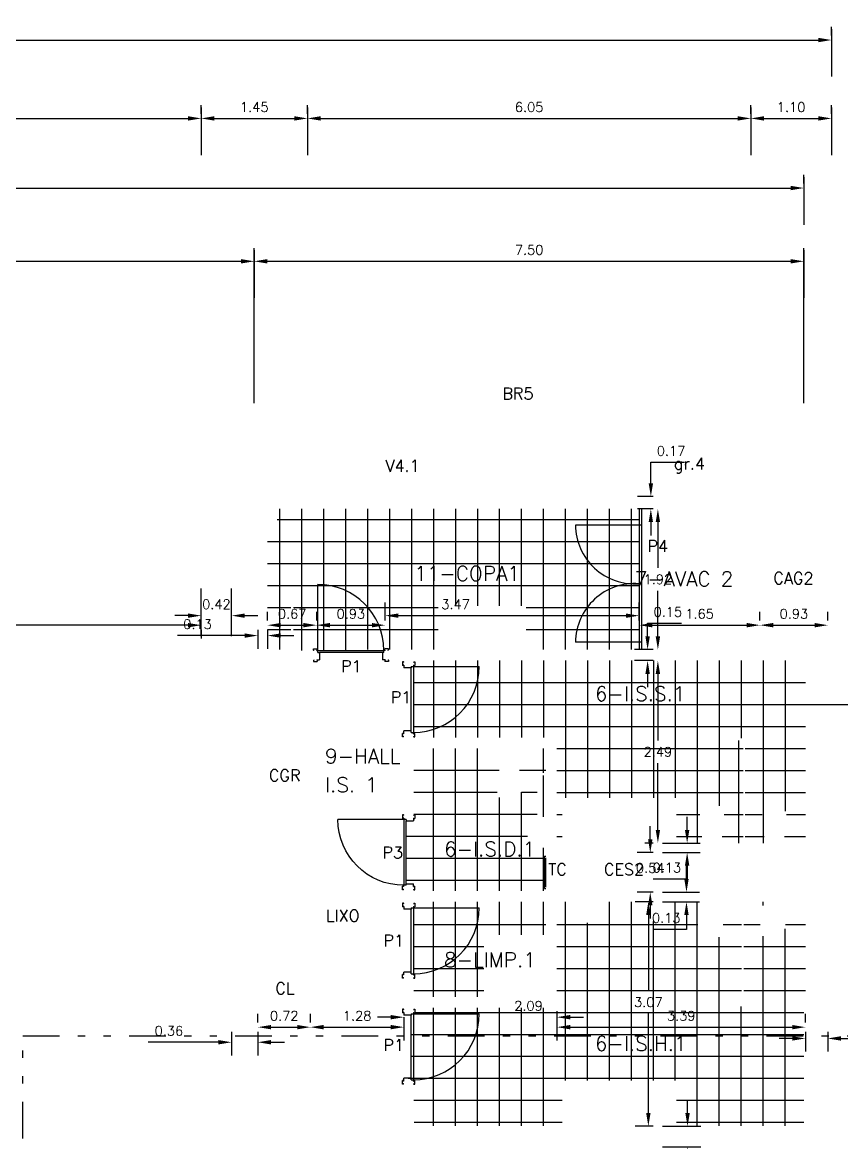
# Model space of a CAD drawing. Extents: x 19.8 to 90.6, y 5.5 to 74.
# Drawn here: x 70.86 to 82.04, y 58.71 to 74 of the extents above; entities that cross this region are included whole.
import ezdxf

# ---------------------------------------------------------------- set-up
doc = ezdxf.new("R2010")
doc.units = 0
doc.header["$MEASUREMENT"] = 0
for name, pattern in [('Default', [0]), ('Divide', [1.25, 0.5, -0.25, 0, -0.25, 0, -0.25]), ('Solid', [0])]:
    doc.linetypes.add(name, pattern=pattern)
doc.layers.get('DEFPOINTS').update_dxf_attribs({"linetype": 'Solid'})
for name, color, linetype in [('Dimensions (COTAS)', 212, 'Solid'), ('Sections Corte', 9, 'Solid'), ('Text O', 212, 'Default'), ('VAO', 132, 'Default')]:
    doc.layers.add(name, color=color, linetype=linetype)
doc.layers.add('PAVM', color=8, linetype='Continuous', plot=False)
doc.styles.add('Simplex', font='SIMPLEX.SHX')
doc.dimstyles.get("Standard").update_dxf_attribs({"dimtxt": 0.13, "dimasz": 0.18, "dimexe": 0.18, "dimexo": 0.0625, "dimgap": 0.09, "dimtad": 1, "dimtih": 1, "dimtoh": 1, "dimzin": 0, "dimdsep": 46, "dimtxsty": 'Simplex', "dimcen": 0.09, "dimadec": 0, "dimazin": 0, "dimtfac": 1, "dimtofl": 0, "dimtmove": 0, "dimatfit": 3, "dimfxl": 1, "dimtolj": 1, "dimtzin": 0, "dimarcsym": 0})

# ---------------------------------------------------------------- blocks, each defined once
blk = doc.blocks.new('*D76')
at = {"layer": 'DEFPOINTS', "color": 0, "transparency": 16777216}
for p in [(29.026, 71.737), (81.526, 71.737), (81.526, 71.737)]:
    blk.add_point(p, dxfattribs=at)
at = {"layer": 'Dimensions (COTAS)', "color": 0, "lineweight": -2, "transparency": 16777216}
for p, q in [((29.026, 71.799), (29.026, 71.917)), ((81.526, 71.799), (81.526, 71.917)), ((29.206, 71.737), (81.346, 71.737))]:
    blk.add_line(p, q, dxfattribs=at)
at = {"layer": 'Dimensions (COTAS)', "color": 0, "transparency": 16777216}
for points in [[(29.206, 71.767), (29.206, 71.707), (29.026, 71.737)], [(81.346, 71.767), (81.346, 71.707), (81.526, 71.737)]]:
    blk.add_solid(points, dxfattribs=at)
at = {"layer": 'Dimensions (COTAS)', "color": 0, "transparency": 16777216, "insert": (55.276, 71.892), "char_height": 0.13, "attachment_point": 5, "style": 'Simplex'}
blk.add_mtext('\\A1;52.50', dxfattribs=at)
blk = doc.blocks.new('*D77')
at = {"layer": 'DEFPOINTS', "color": 0, "transparency": 16777216}
for p in [(28.506, 73.757), (81.901, 73.757), (81.901, 73.757)]:
    blk.add_point(p, dxfattribs=at)
at = {"layer": 'Dimensions (COTAS)', "color": 0, "lineweight": -2, "transparency": 16777216}
for p, q in [((28.506, 73.82), (28.506, 73.937)), ((81.901, 73.82), (81.901, 73.937)), ((28.686, 73.757), (81.721, 73.757))]:
    blk.add_line(p, q, dxfattribs=at)
at = {"layer": 'Dimensions (COTAS)', "color": 0, "transparency": 16777216}
for points in [[(28.686, 73.787), (28.686, 73.727), (28.506, 73.757)], [(81.721, 73.787), (81.721, 73.727), (81.901, 73.757)]]:
    blk.add_solid(points, dxfattribs=at)
at = {"layer": 'Dimensions (COTAS)', "color": 0, "transparency": 16777216, "insert": (55.204, 73.912), "char_height": 0.13, "attachment_point": 5, "style": 'Simplex'}
blk.add_mtext('\\A1;53.40', dxfattribs=at)
blk = doc.blocks.new('*D340')
at = {"layer": 'DEFPOINTS', "color": 0, "transparency": 16777216}
for p in [(74.026, 70.737), (66.526, 68.737), (74.026, 68.737)]:
    blk.add_point(p, dxfattribs=at)
at = {"layer": 'Dimensions (COTAS)', "color": 0, "lineweight": -2, "transparency": 16777216}
for p, q in [((66.526, 68.799), (66.526, 70.917)), ((74.026, 68.799), (74.026, 70.917)), ((66.706, 70.737), (73.846, 70.737))]:
    blk.add_line(p, q, dxfattribs=at)
at = {"layer": 'Dimensions (COTAS)', "color": 0, "transparency": 16777216}
for points in [[(66.706, 70.767), (66.706, 70.707), (66.526, 70.737)], [(73.846, 70.767), (73.846, 70.707), (74.026, 70.737)]]:
    blk.add_solid(points, dxfattribs=at)
at = {"layer": 'Dimensions (COTAS)', "color": 0, "transparency": 16777216, "insert": (70.276, 70.892), "char_height": 0.13, "attachment_point": 5, "style": 'Simplex'}
blk.add_mtext('\\A1;7.50', dxfattribs=at)
blk = doc.blocks.new('*D360')
at = {"layer": 'DEFPOINTS', "color": 0, "transparency": 16777216}
for p in [(81.526, 70.737), (74.026, 68.737), (81.526, 68.737)]:
    blk.add_point(p, dxfattribs=at)
at = {"layer": 'Dimensions (COTAS)', "color": 0, "lineweight": -2, "transparency": 16777216}
for p, q in [((74.026, 68.799), (74.026, 70.917)), ((81.526, 68.799), (81.526, 70.917)), ((74.206, 70.737), (81.346, 70.737))]:
    blk.add_line(p, q, dxfattribs=at)
at = {"layer": 'Dimensions (COTAS)', "color": 0, "transparency": 16777216}
for points in [[(74.206, 70.767), (74.206, 70.707), (74.026, 70.737)], [(81.346, 70.767), (81.346, 70.707), (81.526, 70.737)]]:
    blk.add_solid(points, dxfattribs=at)
at = {"layer": 'Dimensions (COTAS)', "color": 0, "transparency": 16777216, "insert": (77.776, 70.892), "char_height": 0.13, "attachment_point": 5, "style": 'Simplex'}
blk.add_mtext('\\A1;7.50', dxfattribs=at)
blk = doc.blocks.new('P90-13')
at = {"color": 0}
for p, q in [((0, 0), (0, 0.9)), ((-0.062, 0.005), (-0.062, 0.02)), ((-0.062, 0.02), (-0.012, 0.02)), ((-0.062, 0.005), (-0.057, 0.005)), ((-0.057, 0), (-0.057, 0.005)), ((-0.017, 0), (-0.017, 0.005)), ((-0.017, 0.005), (-0.012, 0.005)), ((-0.017, 0), (0, 0)), ((-0.012, 0.005), (-0.012, 0.02)), ((0, 0), (0.9, 0)), ((0, -0.03), (0, 0)), ((0.962, 0.02), (0.912, 0.02)), ((0.912, 0.005), (0.912, 0.02)), ((0.917, 0.005), (0.912, 0.005)), ((0.917, 0), (0.917, 0.005)), ((0.962, 0.005), (0.957, 0.005)), ((0.957, 0), (0.957, 0.005)), ((0.962, 0.005), (0.962, 0.02)), ((-0.062, -0.135), (-0.062, -0.15)), ((-0.062, -0.135), (-0.057, -0.135)), ((-0.062, -0.15), (-0.012, -0.15)), ((-0.057, -0.13), (-0.057, -0.135)), ((-0.017, -0.13), (-0.017, -0.135)), ((-0.017, -0.13), (0.02, -0.13)), ((-0.017, -0.135), (-0.012, -0.135)), ((-0.012, -0.135), (-0.012, -0.15)), ((0, -0.03), (0.02, -0.03)), ((0.88, -0.03), (0.02, -0.03)), ((0.02, -0.03), (0.02, -0.13)), ((0.9, -0.03), (0.88, -0.03)), ((0.88, -0.03), (0.88, -0.13)), ((0.917, -0.13), (0.88, -0.13)), ((0.917, 0), (0.9, 0)), ((0.9, -0.03), (0.9, 0)), ((0.917, -0.135), (0.912, -0.135)), ((0.912, -0.135), (0.912, -0.15)), ((0.962, -0.15), (0.912, -0.15)), ((0.917, -0.13), (0.917, -0.135)), ((0.957, -0.13), (0.957, -0.135)), ((0.962, -0.135), (0.957, -0.135)), ((0.962, -0.135), (0.962, -0.15))]:
    blk.add_line(p, q, dxfattribs=at)
blk.add_arc((0, 0), 0.9, 360, 90, dxfattribs=at)
blk = doc.blocks.new('*D361')
at = {"layer": 'DEFPOINTS', "color": 0, "transparency": 16777216}
for p in [(79.276, 65.901), (75.811, 65.771), (79.276, 65.771)]:
    blk.add_point(p, dxfattribs=at)
at = {"layer": 'Dimensions (COTAS)', "color": 0, "lineweight": -2, "transparency": 16777216}
for p, q in [((75.811, 65.834), (75.811, 66.081)), ((79.276, 65.834), (79.276, 66.081)), ((75.991, 65.901), (79.096, 65.901))]:
    blk.add_line(p, q, dxfattribs=at)
at = {"layer": 'Dimensions (COTAS)', "color": 0, "transparency": 16777216}
for points in [[(75.991, 65.931), (75.991, 65.871), (75.811, 65.901)], [(79.096, 65.931), (79.096, 65.871), (79.276, 65.901)]]:
    blk.add_solid(points, dxfattribs=at)
at = {"layer": 'Dimensions (COTAS)', "color": 0, "transparency": 16777216, "insert": (76.773, 66.056), "char_height": 0.13, "attachment_point": 5, "style": 'Simplex'}
blk.add_mtext('\\A1;3.47', dxfattribs=at)
blk = doc.blocks.new('*D363')
at = {"layer": 'DEFPOINTS', "color": 0, "transparency": 16777216}
for p in [(78.156, 60.567), (76.066, 60.484), (78.156, 60.421)]:
    blk.add_point(p, dxfattribs=at)
at = {"layer": 'Dimensions (COTAS)', "color": 0, "lineweight": -2, "transparency": 16777216}
for p, q in [((75.886, 60.421), (75.706, 60.421)), ((76.066, 60.422), (76.066, 60.241)), ((78.156, 60.505), (78.156, 60.241)), ((78.336, 60.421), (78.516, 60.421))]:
    blk.add_line(p, q, dxfattribs=at)
at = {"layer": 'Dimensions (COTAS)', "color": 0, "transparency": 16777216}
for points in [[(75.886, 60.451), (75.886, 60.391), (76.066, 60.421)], [(78.336, 60.451), (78.336, 60.391), (78.156, 60.421)]]:
    blk.add_solid(points, dxfattribs=at)
at = {"layer": 'Dimensions (COTAS)', "color": 0, "transparency": 16777216, "insert": (77.767, 60.576), "char_height": 0.13, "attachment_point": 5, "style": 'Simplex'}
blk.add_mtext('\\A1;2.09', dxfattribs=at)
blk = doc.blocks.new('*D368')
at = {"layer": 'DEFPOINTS', "color": 0, "transparency": 16777216}
for p in [(74.076, 60.285), (74.791, 60.285), (74.791, 60.285)]:
    blk.add_point(p, dxfattribs=at)
at = {"layer": 'Dimensions (COTAS)', "color": 0, "lineweight": -2, "transparency": 16777216}
for p, q in [((74.076, 60.347), (74.076, 60.465)), ((74.791, 60.347), (74.791, 60.465)), ((74.256, 60.285), (74.611, 60.285))]:
    blk.add_line(p, q, dxfattribs=at)
at = {"layer": 'Dimensions (COTAS)', "color": 0, "transparency": 16777216}
for points in [[(74.256, 60.315), (74.256, 60.255), (74.076, 60.285)], [(74.611, 60.315), (74.611, 60.255), (74.791, 60.285)]]:
    blk.add_solid(points, dxfattribs=at)
at = {"layer": 'Dimensions (COTAS)', "color": 0, "transparency": 16777216, "insert": (74.434, 60.44), "char_height": 0.13, "attachment_point": 5, "style": 'Simplex'}
blk.add_mtext('\\A1;0.72', dxfattribs=at)
blk = doc.blocks.new('*D369')
at = {"layer": 'DEFPOINTS', "color": 0, "transparency": 16777216}
for p in [(73.716, 60.285), (74.076, 60.285), (74.076, 60.079)]:
    blk.add_point(p, dxfattribs=at)
at = {"layer": 'Dimensions (COTAS)', "color": 0, "lineweight": -2, "transparency": 16777216}
for p, q in [((73.716, 60.222), (73.716, 59.899)), ((74.076, 60.222), (74.076, 59.899)), ((73.536, 60.079), (72.576, 60.079)), ((74.256, 60.079), (74.436, 60.079))]:
    blk.add_line(p, q, dxfattribs=at)
at = {"layer": 'Dimensions (COTAS)', "color": 0, "transparency": 16777216}
for points in [[(73.536, 60.109), (73.536, 60.049), (73.716, 60.079)], [(74.256, 60.109), (74.256, 60.049), (74.076, 60.079)]]:
    blk.add_solid(points, dxfattribs=at)
at = {"layer": 'Dimensions (COTAS)', "color": 0, "transparency": 16777216, "insert": (72.861, 60.234), "char_height": 0.13, "attachment_point": 5, "style": 'Simplex'}
blk.add_mtext('\\A1;0.36', dxfattribs=at)
blk = doc.blocks.new('*D370')
at = {"layer": 'DEFPOINTS', "color": 0, "transparency": 16777216}
for p in [(76.066, 60.484), (74.791, 60.285), (76.066, 60.285)]:
    blk.add_point(p, dxfattribs=at)
at = {"layer": 'Dimensions (COTAS)', "color": 0, "lineweight": -2, "transparency": 16777216}
for p, q in [((74.791, 60.347), (74.791, 60.465)), ((76.066, 60.422), (76.066, 60.105)), ((74.971, 60.285), (75.886, 60.285))]:
    blk.add_line(p, q, dxfattribs=at)
at = {"layer": 'Dimensions (COTAS)', "color": 0, "transparency": 16777216}
for points in [[(74.971, 60.315), (74.971, 60.255), (74.791, 60.285)], [(75.886, 60.315), (75.886, 60.255), (76.066, 60.285)]]:
    blk.add_solid(points, dxfattribs=at)
at = {"layer": 'Dimensions (COTAS)', "color": 0, "transparency": 16777216, "insert": (75.429, 60.44), "char_height": 0.13, "attachment_point": 5, "style": 'Simplex'}
blk.add_mtext('\\A1;1.28', dxfattribs=at)
blk = doc.blocks.new('*D371')
at = {"layer": 'DEFPOINTS', "color": 0, "transparency": 16777216}
for p in [(67.251, 65.771), (67.251, 65.771), (73.301, 65.771)]:
    blk.add_point(p, dxfattribs=at)
at = {"layer": 'Dimensions (COTAS)', "color": 0, "lineweight": -2, "transparency": 16777216}
for p, q in [((67.251, 65.834), (67.251, 65.951)), ((73.121, 65.771), (67.431, 65.771)), ((73.301, 65.709), (73.301, 65.591))]:
    blk.add_line(p, q, dxfattribs=at)
at = {"layer": 'Dimensions (COTAS)', "color": 0, "transparency": 16777216}
for points in [[(67.431, 65.801), (67.431, 65.741), (67.251, 65.771)], [(73.121, 65.801), (73.121, 65.741), (73.301, 65.771)]]:
    blk.add_solid(points, dxfattribs=at)
at = {"layer": 'Dimensions (COTAS)', "color": 0, "transparency": 16777216, "insert": (70.276, 65.926), "char_height": 0.13, "attachment_point": 5, "style": 'Simplex'}
blk.add_mtext('\\A1;6.05', dxfattribs=at)
blk = doc.blocks.new('*D373')
at = {"layer": 'DEFPOINTS', "color": 0, "transparency": 16777216}
for p in [(74.206, 65.771), (74.877, 65.771), (74.877, 65.771)]:
    blk.add_point(p, dxfattribs=at)
at = {"layer": 'Dimensions (COTAS)', "color": 0, "lineweight": -2, "transparency": 16777216}
for p, q in [((74.206, 65.834), (74.206, 65.951)), ((74.877, 65.834), (74.877, 65.951)), ((74.386, 65.771), (74.697, 65.771))]:
    blk.add_line(p, q, dxfattribs=at)
at = {"layer": 'Dimensions (COTAS)', "color": 0, "transparency": 16777216}
for points in [[(74.386, 65.801), (74.386, 65.741), (74.206, 65.771)], [(74.697, 65.801), (74.697, 65.741), (74.877, 65.771)]]:
    blk.add_solid(points, dxfattribs=at)
at = {"layer": 'Dimensions (COTAS)', "color": 0, "transparency": 16777216, "insert": (74.542, 65.926), "char_height": 0.13, "attachment_point": 5, "style": 'Simplex'}
blk.add_mtext('\\A1;0.67', dxfattribs=at)
blk = doc.blocks.new('*D374')
at = {"layer": 'DEFPOINTS', "color": 0, "transparency": 16777216}
for p in [(73.301, 65.901), (73.301, 65.771), (73.716, 65.771)]:
    blk.add_point(p, dxfattribs=at)
at = {"layer": 'Dimensions (COTAS)', "color": 0, "lineweight": -2, "transparency": 16777216}
for p, q in [((73.301, 65.834), (73.301, 66.081)), ((73.716, 65.834), (73.716, 66.081)), ((73.121, 65.901), (72.941, 65.901)), ((73.896, 65.901), (74.076, 65.901))]:
    blk.add_line(p, q, dxfattribs=at)
at = {"layer": 'Dimensions (COTAS)', "color": 0, "transparency": 16777216}
for points in [[(73.121, 65.931), (73.121, 65.871), (73.301, 65.901)], [(73.896, 65.931), (73.896, 65.871), (73.716, 65.901)]]:
    blk.add_solid(points, dxfattribs=at)
at = {"layer": 'Dimensions (COTAS)', "color": 0, "transparency": 16777216, "insert": (73.509, 66.056), "char_height": 0.13, "attachment_point": 5, "style": 'Simplex'}
blk.add_mtext('\\A1;0.42', dxfattribs=at)
blk = doc.blocks.new('L')
at = {"color": 0}
blk.add_line((0, 0.15), (0, -0.5), dxfattribs=at)
blk = doc.blocks.new('*D375')
at = {"layer": 'DEFPOINTS', "color": 0, "transparency": 16777216}
for p in [(74.076, 65.771), (74.206, 65.771), (74.206, 65.629)]:
    blk.add_point(p, dxfattribs=at)
at = {"layer": 'Dimensions (COTAS)', "color": 0, "lineweight": -2, "transparency": 16777216}
for p, q in [((73.896, 65.629), (72.976, 65.629)), ((74.076, 65.709), (74.076, 65.449)), ((74.206, 65.709), (74.206, 65.449)), ((74.386, 65.629), (74.566, 65.629))]:
    blk.add_line(p, q, dxfattribs=at)
at = {"layer": 'Dimensions (COTAS)', "color": 0, "transparency": 16777216}
for points in [[(73.896, 65.659), (73.896, 65.599), (74.076, 65.629)], [(74.386, 65.659), (74.386, 65.599), (74.206, 65.629)]]:
    blk.add_solid(points, dxfattribs=at)
at = {"layer": 'Dimensions (COTAS)', "color": 0, "transparency": 16777216, "insert": (73.251, 65.784), "char_height": 0.13, "attachment_point": 5, "style": 'Simplex'}
blk.add_mtext('\\A1;0.13', dxfattribs=at)
blk = doc.blocks.new('*D376')
at = {"layer": 'DEFPOINTS', "color": 0, "transparency": 16777216}
for p in [(74.877, 65.771), (75.811, 65.771), (75.811, 65.771)]:
    blk.add_point(p, dxfattribs=at)
at = {"layer": 'Dimensions (COTAS)', "color": 0, "lineweight": -2, "transparency": 16777216}
for p, q in [((74.877, 65.834), (74.877, 65.951)), ((75.811, 65.834), (75.811, 65.951)), ((75.057, 65.771), (75.631, 65.771))]:
    blk.add_line(p, q, dxfattribs=at)
at = {"layer": 'Dimensions (COTAS)', "color": 0, "transparency": 16777216}
for points in [[(75.057, 65.801), (75.057, 65.741), (74.877, 65.771)], [(75.631, 65.801), (75.631, 65.741), (75.811, 65.771)]]:
    blk.add_solid(points, dxfattribs=at)
at = {"layer": 'Dimensions (COTAS)', "color": 0, "transparency": 16777216, "insert": (75.344, 65.926), "char_height": 0.13, "attachment_point": 5, "style": 'Simplex'}
blk.add_mtext('\\A1;0.93', dxfattribs=at)
blk = doc.blocks.new('*D378')
at = {"layer": 'DEFPOINTS', "color": 0, "transparency": 16777216}
for p in [(79.533, 65.287), (79.533, 65.287), (79.533, 62.797)]:
    blk.add_point(p, dxfattribs=at)
at = {"layer": 'Dimensions (COTAS)', "color": 0, "lineweight": -2, "transparency": 16777216}
for p, q in [((79.47, 65.287), (79.353, 65.287)), ((79.533, 65.107), (79.533, 64.197)), ((79.533, 62.977), (79.533, 63.887)), ((79.47, 62.797), (79.353, 62.797))]:
    blk.add_line(p, q, dxfattribs=at)
at = {"layer": 'Dimensions (COTAS)', "color": 0, "transparency": 16777216}
for points in [[(79.503, 65.107), (79.563, 65.107), (79.533, 65.287)], [(79.503, 62.977), (79.563, 62.977), (79.533, 62.797)]]:
    blk.add_solid(points, dxfattribs=at)
at = {"layer": 'Dimensions (COTAS)', "color": 0, "transparency": 16777216, "insert": (79.533, 64.042), "char_height": 0.13, "attachment_point": 5, "style": 'Simplex'}
blk.add_mtext('\\A1;2.49', dxfattribs=at)
blk = doc.blocks.new('*D379')
at = {"layer": 'DEFPOINTS', "color": 0, "transparency": 16777216}
for p in [(79.403, 61.997), (79.533, 61.997), (79.533, 58.932)]:
    blk.add_point(p, dxfattribs=at)
at = {"layer": 'Dimensions (COTAS)', "color": 0, "lineweight": -2, "transparency": 16777216}
for p, q in [((79.47, 61.997), (79.223, 61.997)), ((79.403, 61.817), (79.403, 60.781)), ((79.403, 59.112), (79.403, 60.471)), ((79.47, 58.932), (79.223, 58.932))]:
    blk.add_line(p, q, dxfattribs=at)
at = {"layer": 'Dimensions (COTAS)', "color": 0, "transparency": 16777216}
for points in [[(79.373, 61.817), (79.433, 61.817), (79.403, 61.997)], [(79.373, 59.112), (79.433, 59.112), (79.403, 58.932)]]:
    blk.add_solid(points, dxfattribs=at)
at = {"layer": 'Dimensions (COTAS)', "color": 0, "transparency": 16777216, "insert": (79.403, 60.626), "char_height": 0.13, "attachment_point": 5, "style": 'Simplex'}
blk.add_mtext('\\A1;3.07', dxfattribs=at)
blk = doc.blocks.new('*D383')
at = {"layer": 'DEFPOINTS', "color": 0, "transparency": 16777216}
for p in [(79.533, 58.932), (79.938, 58.932), (79.533, 58.652)]:
    blk.add_point(p, dxfattribs=at)
at = {"layer": 'Dimensions (COTAS)', "color": 0, "lineweight": -2, "transparency": 16777216}
for p, q in [((79.938, 59.112), (79.938, 59.292)), ((79.595, 58.932), (80.118, 58.932)), ((79.595, 58.652), (80.118, 58.652)), ((79.938, 58.472), (79.938, 58.292)), ((79.938, 58.292), (79.452, 58.292))]:
    blk.add_line(p, q, dxfattribs=at)
at = {"layer": 'Dimensions (COTAS)', "color": 0, "transparency": 16777216}
for points in [[(79.908, 59.112), (79.968, 59.112), (79.938, 58.932)], [(79.908, 58.472), (79.968, 58.472), (79.938, 58.652)]]:
    blk.add_solid(points, dxfattribs=at)
at = {"layer": 'Dimensions (COTAS)', "color": 0, "transparency": 16777216, "insert": (79.65, 58.447), "char_height": 0.13, "attachment_point": 5, "style": 'Simplex'}
blk.add_mtext('\\A1;0.28', dxfattribs=at)
blk = doc.blocks.new('*D386')
at = {"layer": 'DEFPOINTS', "color": 0, "transparency": 16777216}
for p in [(78.156, 60.567), (81.546, 60.285), (81.546, 60.285)]:
    blk.add_point(p, dxfattribs=at)
at = {"layer": 'Dimensions (COTAS)', "color": 0, "lineweight": -2, "transparency": 16777216}
for p, q in [((78.156, 60.505), (78.156, 60.105)), ((81.546, 60.347), (81.546, 60.465)), ((78.336, 60.285), (81.366, 60.285))]:
    blk.add_line(p, q, dxfattribs=at)
at = {"layer": 'Dimensions (COTAS)', "color": 0, "transparency": 16777216}
for points in [[(78.336, 60.315), (78.336, 60.255), (78.156, 60.285)], [(81.366, 60.315), (81.366, 60.255), (81.546, 60.285)]]:
    blk.add_solid(points, dxfattribs=at)
at = {"layer": 'Dimensions (COTAS)', "color": 0, "transparency": 16777216, "insert": (79.851, 60.44), "char_height": 0.13, "attachment_point": 5, "style": 'Simplex'}
blk.add_mtext('\\A1;3.39', dxfattribs=at)
blk = doc.blocks.new('*D387')
at = {"layer": 'DEFPOINTS', "color": 0, "transparency": 16777216}
for p in [(79.533, 62.127), (79.923, 62.127), (79.533, 61.997)]:
    blk.add_point(p, dxfattribs=at)
at = {"layer": 'Dimensions (COTAS)', "color": 0, "lineweight": -2, "transparency": 16777216}
for p, q in [((79.923, 62.307), (79.923, 62.487)), ((79.595, 62.127), (80.103, 62.127)), ((79.595, 61.997), (80.103, 61.997)), ((79.923, 61.817), (79.923, 61.62)), ((79.923, 61.62), (79.462, 61.62))]:
    blk.add_line(p, q, dxfattribs=at)
at = {"layer": 'Dimensions (COTAS)', "color": 0, "transparency": 16777216}
for points in [[(79.893, 62.307), (79.953, 62.307), (79.923, 62.127)], [(79.893, 61.817), (79.953, 61.817), (79.923, 61.997)]]:
    blk.add_solid(points, dxfattribs=at)
at = {"layer": 'Dimensions (COTAS)', "color": 0, "transparency": 16777216, "insert": (79.647, 61.775), "char_height": 0.13, "attachment_point": 5, "style": 'Simplex'}
blk.add_mtext('\\A1;0.13', dxfattribs=at)
blk = doc.blocks.new('*D388')
at = {"layer": 'DEFPOINTS', "color": 0, "transparency": 16777216}
for p in [(79.429, 62.667), (79.533, 62.667), (79.533, 62.127)]:
    blk.add_point(p, dxfattribs=at)
at = {"layer": 'Dimensions (COTAS)', "color": 0, "lineweight": -2, "transparency": 16777216}
for p, q in [((79.429, 62.847), (79.429, 63.027)), ((79.47, 62.667), (79.249, 62.667)), ((79.47, 62.127), (79.249, 62.127)), ((79.429, 61.947), (79.429, 61.767))]:
    blk.add_line(p, q, dxfattribs=at)
at = {"layer": 'Dimensions (COTAS)', "color": 0, "transparency": 16777216}
for points in [[(79.399, 62.847), (79.459, 62.847), (79.429, 62.667)], [(79.399, 61.947), (79.459, 61.947), (79.429, 62.127)]]:
    blk.add_solid(points, dxfattribs=at)
at = {"layer": 'Dimensions (COTAS)', "color": 0, "transparency": 16777216, "insert": (79.429, 62.457), "char_height": 0.13, "attachment_point": 5, "style": 'Simplex'}
blk.add_mtext('\\A1;0.54', dxfattribs=at)
blk = doc.blocks.new('*D389')
at = {"layer": 'DEFPOINTS', "color": 0, "transparency": 16777216}
for p in [(79.533, 62.797), (79.932, 62.797), (79.533, 62.667)]:
    blk.add_point(p, dxfattribs=at)
at = {"layer": 'Dimensions (COTAS)', "color": 0, "lineweight": -2, "transparency": 16777216}
for p, q in [((79.932, 62.977), (79.932, 63.157)), ((79.595, 62.797), (80.112, 62.797)), ((79.595, 62.667), (80.112, 62.667)), ((79.932, 62.487), (79.932, 62.307)), ((79.932, 62.307), (79.47, 62.307))]:
    blk.add_line(p, q, dxfattribs=at)
at = {"layer": 'Dimensions (COTAS)', "color": 0, "transparency": 16777216}
for points in [[(79.902, 62.977), (79.962, 62.977), (79.932, 62.797)], [(79.902, 62.487), (79.962, 62.487), (79.932, 62.667)]]:
    blk.add_solid(points, dxfattribs=at)
at = {"layer": 'Dimensions (COTAS)', "color": 0, "transparency": 16777216, "insert": (79.656, 62.462), "char_height": 0.13, "attachment_point": 5, "style": 'Simplex'}
blk.add_mtext('\\A1;0.13', dxfattribs=at)
blk = doc.blocks.new('*D390')
at = {"layer": 'DEFPOINTS', "color": 0, "transparency": 16777216}
for p in [(81.546, 60.285), (81.851, 60.285), (81.851, 60.131)]:
    blk.add_point(p, dxfattribs=at)
at = {"layer": 'Dimensions (COTAS)', "color": 0, "lineweight": -2, "transparency": 16777216}
for p, q in [((81.366, 60.131), (81.186, 60.131)), ((81.546, 60.222), (81.546, 59.951)), ((81.851, 60.222), (81.851, 59.951)), ((82.031, 60.131), (82.967, 60.131))]:
    blk.add_line(p, q, dxfattribs=at)
at = {"layer": 'Dimensions (COTAS)', "color": 0, "transparency": 16777216}
for points in [[(81.366, 60.161), (81.366, 60.101), (81.546, 60.131)], [(82.031, 60.161), (82.031, 60.101), (81.851, 60.131)]]:
    blk.add_solid(points, dxfattribs=at)
at = {"layer": 'Dimensions (COTAS)', "color": 0, "transparency": 16777216, "insert": (82.706, 60.286), "char_height": 0.13, "attachment_point": 5, "style": 'Simplex'}
blk.add_mtext('\\A1;0.31', dxfattribs=at)
blk = doc.blocks.new('*D391')
at = {"layer": 'DEFPOINTS', "color": 0, "transparency": 16777216}
for p in [(79.437, 67.527), (79.533, 67.527), (79.533, 67.357)]:
    blk.add_point(p, dxfattribs=at)
at = {"layer": 'Dimensions (COTAS)', "color": 0, "lineweight": -2, "transparency": 16777216}
for p, q in [((79.437, 67.707), (79.437, 67.994)), ((79.437, 67.994), (79.898, 67.994)), ((79.47, 67.527), (79.257, 67.527)), ((79.47, 67.357), (79.257, 67.357)), ((79.437, 67.177), (79.437, 66.997))]:
    blk.add_line(p, q, dxfattribs=at)
at = {"layer": 'Dimensions (COTAS)', "color": 0, "transparency": 16777216}
for points in [[(79.407, 67.707), (79.467, 67.707), (79.437, 67.527)], [(79.407, 67.177), (79.467, 67.177), (79.437, 67.357)]]:
    blk.add_solid(points, dxfattribs=at)
at = {"layer": 'Dimensions (COTAS)', "color": 0, "transparency": 16777216, "insert": (79.713, 68.149), "char_height": 0.13, "attachment_point": 5, "style": 'Simplex'}
blk.add_mtext('\\A1;0.17', dxfattribs=at)
blk = doc.blocks.new('*D392')
at = {"layer": 'DEFPOINTS', "color": 0, "transparency": 16777216}
for p in [(79.533, 67.357), (79.533, 67.357), (79.533, 65.437)]:
    blk.add_point(p, dxfattribs=at)
at = {"layer": 'Dimensions (COTAS)', "color": 0, "lineweight": -2, "transparency": 16777216}
for p, q in [((79.47, 67.357), (79.353, 67.357)), ((79.533, 67.177), (79.533, 66.552)), ((79.533, 65.617), (79.533, 66.242)), ((79.47, 65.437), (79.353, 65.437))]:
    blk.add_line(p, q, dxfattribs=at)
at = {"layer": 'Dimensions (COTAS)', "color": 0, "transparency": 16777216}
for points in [[(79.503, 67.177), (79.563, 67.177), (79.533, 67.357)], [(79.503, 65.617), (79.563, 65.617), (79.533, 65.437)]]:
    blk.add_solid(points, dxfattribs=at)
at = {"layer": 'Dimensions (COTAS)', "color": 0, "transparency": 16777216, "insert": (79.533, 66.397), "char_height": 0.13, "attachment_point": 5, "style": 'Simplex'}
blk.add_mtext('\\A1;1.92', dxfattribs=at)
blk = doc.blocks.new('*D393')
at = {"layer": 'DEFPOINTS', "color": 0, "transparency": 16777216}
for p in [(79.276, 65.771), (80.926, 65.771), (80.926, 65.771)]:
    blk.add_point(p, dxfattribs=at)
at = {"layer": 'Dimensions (COTAS)', "color": 0, "lineweight": -2, "transparency": 16777216}
for p, q in [((79.276, 65.834), (79.276, 65.951)), ((80.926, 65.834), (80.926, 65.951)), ((79.456, 65.771), (80.746, 65.771))]:
    blk.add_line(p, q, dxfattribs=at)
at = {"layer": 'Dimensions (COTAS)', "color": 0, "transparency": 16777216}
for points in [[(79.456, 65.801), (79.456, 65.741), (79.276, 65.771)], [(80.746, 65.801), (80.746, 65.741), (80.926, 65.771)]]:
    blk.add_solid(points, dxfattribs=at)
at = {"layer": 'Dimensions (COTAS)', "color": 0, "transparency": 16777216, "insert": (80.101, 65.926), "char_height": 0.13, "attachment_point": 5, "style": 'Simplex'}
blk.add_mtext('\\A1;1.65', dxfattribs=at)
blk = doc.blocks.new('*D394')
at = {"layer": 'DEFPOINTS', "color": 0, "transparency": 16777216}
for p in [(79.393, 65.437), (79.533, 65.437), (79.533, 65.287)]:
    blk.add_point(p, dxfattribs=at)
at = {"layer": 'Dimensions (COTAS)', "color": 0, "lineweight": -2, "transparency": 16777216}
for p, q in [((79.393, 65.617), (79.393, 65.797)), ((79.393, 65.797), (79.855, 65.797)), ((79.47, 65.437), (79.213, 65.437)), ((79.47, 65.287), (79.213, 65.287)), ((79.393, 65.107), (79.393, 64.927))]:
    blk.add_line(p, q, dxfattribs=at)
at = {"layer": 'Dimensions (COTAS)', "color": 0, "transparency": 16777216}
for points in [[(79.363, 65.617), (79.423, 65.617), (79.393, 65.437)], [(79.363, 65.107), (79.423, 65.107), (79.393, 65.287)]]:
    blk.add_solid(points, dxfattribs=at)
at = {"layer": 'Dimensions (COTAS)', "color": 0, "transparency": 16777216, "insert": (79.669, 65.952), "char_height": 0.13, "attachment_point": 5, "style": 'Simplex'}
blk.add_mtext('\\A1;0.15', dxfattribs=at)
blk = doc.blocks.new('*D395')
at = {"layer": 'DEFPOINTS', "color": 0, "transparency": 16777216}
for p in [(80.926, 65.771), (81.851, 65.771), (81.851, 65.771)]:
    blk.add_point(p, dxfattribs=at)
at = {"layer": 'Dimensions (COTAS)', "color": 0, "lineweight": -2, "transparency": 16777216}
for p, q in [((80.926, 65.834), (80.926, 65.951)), ((81.851, 65.834), (81.851, 65.951)), ((81.106, 65.771), (81.671, 65.771))]:
    blk.add_line(p, q, dxfattribs=at)
at = {"layer": 'Dimensions (COTAS)', "color": 0, "transparency": 16777216}
for points in [[(81.106, 65.801), (81.106, 65.741), (80.926, 65.771)], [(81.671, 65.801), (81.671, 65.741), (81.851, 65.771)]]:
    blk.add_solid(points, dxfattribs=at)
at = {"layer": 'Dimensions (COTAS)', "color": 0, "transparency": 16777216, "insert": (81.389, 65.926), "char_height": 0.13, "attachment_point": 5, "style": 'Simplex'}
blk.add_mtext('\\A1;0.93', dxfattribs=at)
blk = doc.blocks.new('*D396')
at = {"layer": 'DEFPOINTS', "color": 0, "transparency": 16777216}
for p in [(74.751, 72.687), (80.801, 72.687), (80.801, 72.687)]:
    blk.add_point(p, dxfattribs=at)
at = {"layer": 'Dimensions (COTAS)', "color": 0, "lineweight": -2, "transparency": 16777216}
for p, q in [((74.751, 72.749), (74.751, 72.867)), ((74.931, 72.687), (80.621, 72.687)), ((80.801, 72.624), (80.801, 72.507))]:
    blk.add_line(p, q, dxfattribs=at)
at = {"layer": 'Dimensions (COTAS)', "color": 0, "transparency": 16777216}
for points in [[(74.931, 72.717), (74.931, 72.657), (74.751, 72.687)], [(80.621, 72.717), (80.621, 72.657), (80.801, 72.687)]]:
    blk.add_solid(points, dxfattribs=at)
at = {"layer": 'Dimensions (COTAS)', "color": 0, "transparency": 16777216, "insert": (77.776, 72.842), "char_height": 0.13, "attachment_point": 5, "style": 'Simplex'}
blk.add_mtext('\\A1;6.05', dxfattribs=at)
blk = doc.blocks.new('*D397')
at = {"layer": 'DEFPOINTS', "color": 0, "transparency": 16777216}
for p in [(67.251, 72.687), (73.301, 72.687), (73.301, 72.687)]:
    blk.add_point(p, dxfattribs=at)
at = {"layer": 'Dimensions (COTAS)', "color": 0, "lineweight": -2, "transparency": 16777216}
for p, q in [((67.251, 72.749), (67.251, 72.867)), ((73.301, 72.749), (73.301, 72.867)), ((67.431, 72.687), (73.121, 72.687))]:
    blk.add_line(p, q, dxfattribs=at)
at = {"layer": 'Dimensions (COTAS)', "color": 0, "transparency": 16777216}
for points in [[(67.431, 72.717), (67.431, 72.657), (67.251, 72.687)], [(73.121, 72.717), (73.121, 72.657), (73.301, 72.687)]]:
    blk.add_solid(points, dxfattribs=at)
at = {"layer": 'Dimensions (COTAS)', "color": 0, "transparency": 16777216, "insert": (70.276, 72.842), "char_height": 0.13, "attachment_point": 5, "style": 'Simplex'}
blk.add_mtext('\\A1;6.05', dxfattribs=at)
blk = doc.blocks.new('*D398')
at = {"layer": 'DEFPOINTS', "color": 0, "transparency": 16777216}
for p in [(73.301, 72.687), (74.751, 72.687), (74.751, 72.687)]:
    blk.add_point(p, dxfattribs=at)
at = {"layer": 'Dimensions (COTAS)', "color": 0, "lineweight": -2, "transparency": 16777216}
for p, q in [((73.301, 72.749), (73.301, 72.867)), ((73.481, 72.687), (74.571, 72.687)), ((74.751, 72.624), (74.751, 72.507))]:
    blk.add_line(p, q, dxfattribs=at)
at = {"layer": 'Dimensions (COTAS)', "color": 0, "transparency": 16777216}
for points in [[(73.481, 72.717), (73.481, 72.657), (73.301, 72.687)], [(74.571, 72.717), (74.571, 72.657), (74.751, 72.687)]]:
    blk.add_solid(points, dxfattribs=at)
at = {"layer": 'Dimensions (COTAS)', "color": 0, "transparency": 16777216, "insert": (74.026, 72.842), "char_height": 0.13, "attachment_point": 5, "style": 'Simplex'}
blk.add_mtext('\\A1;1.45', dxfattribs=at)
blk = doc.blocks.new('*D399')
at = {"layer": 'DEFPOINTS', "color": 0, "transparency": 16777216}
for p in [(80.801, 72.687), (81.901, 72.687), (81.901, 72.687)]:
    blk.add_point(p, dxfattribs=at)
at = {"layer": 'Dimensions (COTAS)', "color": 0, "lineweight": -2, "transparency": 16777216}
for p, q in [((80.801, 72.749), (80.801, 72.867)), ((81.901, 72.749), (81.901, 72.867)), ((80.981, 72.687), (81.721, 72.687))]:
    blk.add_line(p, q, dxfattribs=at)
at = {"layer": 'Dimensions (COTAS)', "color": 0, "transparency": 16777216}
for points in [[(80.981, 72.717), (80.981, 72.657), (80.801, 72.687)], [(81.721, 72.717), (81.721, 72.657), (81.901, 72.687)]]:
    blk.add_solid(points, dxfattribs=at)
at = {"layer": 'Dimensions (COTAS)', "color": 0, "transparency": 16777216, "insert": (81.351, 72.842), "char_height": 0.13, "attachment_point": 5, "style": 'Simplex'}
blk.add_mtext('\\A1;1.10', dxfattribs=at)

msp = doc.modelspace()

# ---------------------------------------------------------------- linework, layer by layer
at = {"layer": 'Dimensions (COTAS)'}
for p, q in [((81.901, 73.907), (81.901, 73.257)), ((73.301, 72.837), (73.301, 72.187)), ((74.751, 72.837), (74.751, 72.187)), ((80.801, 72.837), (80.801, 72.187)), ((81.901, 72.837), (81.901, 72.187)), ((81.526, 71.887), (81.526, 71.237)), ((74.026, 70.887), (74.026, 70.237)), ((81.526, 70.887), (81.526, 70.237))]:
    msp.add_line(p, q, dxfattribs=at)
at = {"layer": 'PAVM'}
for p, q in [((74.374, 65.437), (74.374, 67.357)), ((74.674, 65.427), (74.674, 67.357)), ((74.974, 65.427), (74.974, 67.357)), ((75.274, 65.427), (75.274, 67.357)), ((75.574, 65.437), (75.574, 67.357)), ((75.874, 65.437), (75.874, 67.357)), ((76.174, 65.437), (76.174, 67.357)), ((76.474, 65.437), (76.474, 67.357)), ((76.774, 66.037), (76.774, 67.357)), ((77.074, 66.037), (77.074, 67.357)), ((77.374, 66.037), (77.374, 67.357)), ((77.674, 66.037), (77.674, 67.357)), ((77.974, 65.437), (77.974, 67.357)), ((78.274, 65.437), (78.274, 67.357)), ((78.574, 65.437), (78.574, 67.357)), ((78.874, 65.437), (78.874, 67.357)), ((79.174, 65.437), (79.174, 67.357)), ((79.276, 67.207), (74.336, 67.207)), ((79.276, 66.907), (74.206, 66.907)), ((79.276, 66.607), (74.206, 66.607)), ((79.276, 66.307), (74.206, 66.307)), ((74.526, 66.007), (74.206, 66.007)), ((76.536, 66.007), (74.561, 66.007)), ((79.276, 66.007), (77.736, 66.007)), ((79.276, 66.007), (77.736, 66.007)), ((74.526, 65.707), (74.206, 65.707)), ((76.536, 65.707), (74.561, 65.707)), ((79.276, 65.707), (77.736, 65.707)), ((76.471, 65.287), (76.471, 64.237)), ((76.771, 65.287), (76.771, 64.237)), ((77.071, 65.287), (77.071, 64.237)), ((77.371, 65.287), (77.371, 64.237)), ((77.671, 65.287), (77.671, 64.237)), ((77.971, 65.287), (77.971, 64.237)), ((78.271, 65.287), (78.271, 63.417)), ((78.571, 65.287), (78.571, 63.417)), ((78.871, 65.287), (78.871, 63.417)), ((79.171, 65.287), (79.171, 63.417)), ((79.471, 65.287), (79.471, 63.417)), ((79.771, 65.287), (79.771, 63.417)), ((80.071, 65.287), (80.071, 62.797)), ((80.371, 65.287), (80.371, 63.304)), ((80.671, 65.287), (80.671, 64.227)), ((80.971, 65.287), (80.971, 62.797)), ((81.271, 65.287), (81.271, 63.232)), ((76.196, 64.987), (81.546, 64.987)), ((76.196, 64.687), (81.546, 64.687)), ((76.196, 64.387), (81.546, 64.387)), ((76.471, 62.147), (76.471, 64.087)), ((76.771, 62.147), (76.771, 64.087)), ((77.071, 62.147), (77.071, 64.087)), ((77.971, 63.755), (77.971, 64.087)), ((78.156, 64.087), (79.856, 64.087)), ((79.846, 64.087), (80.696, 64.087)), ((80.631, 64.197), (80.631, 62.797)), ((80.726, 64.087), (81.546, 64.087)), ((77.368, 63.787), (76.201, 63.787)), ((78.006, 63.787), (77.645, 63.787)), ((78.156, 63.787), (79.856, 63.787)), ((79.846, 63.787), (80.696, 63.787)), ((80.726, 63.787), (81.546, 63.787)), ((77.971, 63.157), (77.971, 63.72)), ((77.342, 63.487), (76.201, 63.487)), ((77.886, 63.487), (77.67, 63.487)), ((77.671, 62.147), (77.671, 63.49)), ((78.156, 63.487), (79.856, 63.487)), ((79.846, 63.487), (80.696, 63.487)), ((80.726, 63.487), (81.546, 63.487)), ((77.371, 62.147), (77.371, 63.42)), ((77.886, 63.187), (76.201, 63.187)), ((78.156, 63.187), (78.226, 63.187)), ((79.786, 63.187), (79.856, 63.187)), ((79.846, 63.187), (80.106, 63.187)), ((80.437, 63.187), (80.696, 63.187)), ((80.726, 63.187), (80.956, 63.187)), ((81.287, 63.187), (81.546, 63.187)), ((77.752, 62.887), (76.096, 62.887)), ((78.156, 62.887), (78.226, 62.887)), ((79.786, 62.887), (79.856, 62.887)), ((79.846, 62.887), (80.132, 62.887)), ((80.411, 62.887), (80.696, 62.887)), ((80.726, 62.887), (80.982, 62.887)), ((81.261, 62.887), (81.546, 62.887)), ((77.971, 62.147), (77.971, 62.732)), ((78.006, 62.587), (76.096, 62.587)), ((78.006, 62.287), (76.096, 62.287)), ((76.471, 60.697), (76.471, 61.997)), ((76.771, 60.697), (76.771, 61.997)), ((77.071, 60.697), (77.071, 61.997)), ((77.371, 61.547), (77.371, 61.997)), ((77.671, 61.547), (77.671, 61.997)), ((77.971, 61.547), (77.971, 61.997)), ((78.271, 59.556), (78.271, 61.997)), ((78.871, 59.557), (78.871, 61.997)), ((79.171, 59.557), (79.171, 61.997)), ((79.771, 59.557), (79.771, 61.997)), ((80.071, 58.937), (80.071, 61.997)), ((80.971, 61.947), (80.971, 61.997)), ((76.196, 61.687), (78.006, 61.687)), ((78.156, 61.687), (79.856, 61.687)), ((78.571, 59.557), (78.571, 61.711)), ((79.471, 59.557), (79.471, 61.729)), ((79.826, 61.687), (80.078, 61.687)), ((80.425, 61.687), (80.676, 61.687)), ((80.706, 61.687), (80.928, 61.687)), ((81.271, 58.937), (81.271, 61.628)), ((81.275, 61.687), (81.546, 61.687)), ((80.371, 58.937), (80.371, 61.512)), ((80.971, 58.937), (80.971, 61.526)), ((76.196, 61.387), (77.156, 61.387)), ((78.156, 61.387), (79.856, 61.387)), ((79.826, 61.387), (80.676, 61.387)), ((80.706, 61.387), (81.546, 61.387)), ((76.196, 61.087), (77.156, 61.087)), ((78.156, 61.087), (79.856, 61.087)), ((79.826, 61.087), (80.676, 61.087)), ((80.706, 61.087), (81.546, 61.087)), ((76.201, 60.787), (77.156, 60.787)), ((78.156, 60.787), (79.856, 60.787)), ((79.826, 60.787), (80.676, 60.787)), ((80.706, 60.787), (81.546, 60.787)), ((76.471, 58.937), (76.471, 60.547)), ((76.771, 58.937), (76.771, 60.547)), ((77.071, 58.937), (77.071, 60.547)), ((77.371, 58.937), (77.371, 60.547)), ((77.671, 58.937), (77.671, 60.547)), ((77.971, 58.937), (77.971, 60.547)), ((80.671, 58.937), (80.671, 60.567)), ((76.216, 60.487), (81.526, 60.487)), ((76.171, 60.187), (81.526, 60.187)), ((76.171, 59.887), (81.526, 59.887)), ((76.126, 59.587), (81.526, 59.587)), ((76.201, 59.287), (78.226, 59.287)), ((79.786, 59.287), (81.526, 59.287)), ((76.206, 58.987), (78.226, 58.987)), ((79.786, 58.987), (81.526, 58.987))]:
    msp.add_line(p, q, dxfattribs=at)
at = {"layer": 'Sections Corte', "linetype": 'Divide'}
for p, q in [((70.867, 60.165), (83.013, 60.165)), ((70.867, 58.767), (70.867, 60.165))]:
    msp.add_line(p, q, dxfattribs=at)
at = {"layer": 'Text O', "color": 7}
msp.add_line((80.671, 64.687), (88.531, 64.687), dxfattribs=at)
at = {"layer": 'VAO'}
for p, q in [((79.276, 67.357), (79.276, 65.437)), ((79.311, 67.357), (79.311, 65.437)), ((79.276, 67.137), (78.409, 67.137)), ((79.311, 67.137), (79.276, 67.137)), ((79.311, 66.337), (79.276, 66.337)), ((79.276, 65.537), (78.409, 65.537)), ((79.311, 65.537), (79.276, 65.537)), ((77.986, 62.177), (77.986, 62.617)), ((77.986, 62.617), (78.006, 62.617)), ((78.006, 62.197), (78.006, 62.597)), ((77.986, 62.177), (78.006, 62.177))]:
    msp.add_line(p, q, dxfattribs=at)
for centre, start, end in [((79.217, 67.143), 180.4462, 274.1793), ((79.217, 65.531), 85.8207, 179.5538)]:
    msp.add_arc(centre, 0.808, start, end, dxfattribs=at)

# ---------------------------------------------------------------- block references
at = {"layer": 'Dimensions (COTAS)', "rotation": 180.0000000000034}
for p in [(73.301, 65.771), (73.716, 65.771)]:
    msp.add_blockref('L', p, dxfattribs=at)
at = {"layer": 'VAO'}
msp.add_blockref('P90-13', (74.894, 65.427), dxfattribs=at)
at = {"layer": 'VAO', "rotation": 270}
for p in [(76.196, 65.207), (76.196, 61.914), (76.196, 60.467)]:
    msp.add_blockref('P90-13', p, dxfattribs=at)
at = {"layer": 'VAO', "xscale": -1, "rotation": 90}
msp.add_blockref('P90-13', (76.066, 63.121), dxfattribs=at)

# ---------------------------------------------------------------- texts
at = {"layer": 'Text O', "style": 'Simplex'}
for s, p in [('BR5', (77.411, 68.852)), ('gr.4', (79.75, 67.896)), ('V4.1', (75.816, 67.866)), ('P4', (79.392, 66.77)), ('CAG2', (81.108, 66.333)), ('P1', (75.209, 65.131)), ('P1', (75.887, 64.707)), ('CGR', (74.225, 63.642)), ('P3', (75.774, 62.588)), ('TC', (78.036, 62.359)), ('CES2', (78.797, 62.359)), ('LIXO', (75.004, 61.726)), ('P1', (75.788, 61.387)), ('CL', (74.314, 60.734)), ('P1', (75.788, 59.96))]:
    msp.add_text(s, height=0.16, dxfattribs=at).set_placement(p)
at = {"layer": 'Text O', "color": 7, "style": 'Simplex'}
for s, p in [('11-COPA1', (76.21, 66.376)), ('7-AVAC 2', (79.216, 66.302)), ('6-I.S.S.1', (78.674, 64.736)), ('9-HALL', (74.991, 63.885)), ('I.S. 1', (74.991, 63.492)), ('6-I.S.D.1', (76.616, 62.616)), ('8-LIMP.1', (76.616, 61.105)), ('6-I.S.H.1', (78.674, 59.963))]:
    msp.add_text(s, height=0.2, dxfattribs=at).set_placement(p)

# ---------------------------------------------------------------- dimensions: what is measured, and where the dimension line sits
at = {"layer": 'Dimensions (COTAS)'}
for base, p1, p2, angle, picture, middle in [((81.90138, 73.75709), (28.50636, 73.75709), (81.90138, 73.75709), 0, '*D77', (55.20387, 73.91209)), ((73.301, 72.687), (67.251, 72.687), (73.301, 72.687), 0, '*D397', (70.276, 72.842)), ((74.751, 72.687), (73.301, 72.687), (74.751, 72.687), 0, '*D398', (74.026, 72.842)), ((80.801, 72.687), (74.751, 72.687), (80.801, 72.687), 0, '*D396', (77.776, 72.842)), ((81.901, 72.687), (80.801, 72.687), (81.901, 72.687), 0, '*D399', (81.351, 72.842)), ((81.526, 71.737), (29.026, 71.737), (81.526, 71.737), 0, '*D76', (55.276, 71.892)), ((74.026, 70.737), (66.526, 68.737), (74.026, 68.737), 0, '*D340', (70.276, 70.892)), ((81.526, 70.737), (74.026, 68.737), (81.526, 68.737), 0, '*D360', (77.776, 70.892)), ((79.533, 67.357), (79.533, 65.437), (79.533, 67.357), 90, '*D392', (79.533, 66.397)), ((67.251, 65.771), (73.301, 65.771), (67.251, 65.771), 0, '*D371', (70.276, 65.926)), ((74.877, 65.771), (74.206, 65.771), (74.877, 65.771), 0, '*D373', (74.542, 65.926)), ((75.811, 65.771), (74.877, 65.771), (75.811, 65.771), 0, '*D376', (75.344, 65.926)), ((80.926, 65.771), (79.276, 65.771), (80.926, 65.771), 0, '*D393', (80.101, 65.926)), ((81.8513788, 65.7714066), (80.9263789, 65.7714066), (81.8513788, 65.7714066), 0, '*D395', (81.3888789, 65.9264066)), ((79.533, 65.287), (79.533, 62.797), (79.533, 65.287), 90, '*D378', (79.533, 64.042)), ((81.546, 60.285), (78.156, 60.567), (81.546, 60.285), 0, '*D386', (79.851, 60.44)), ((74.791378793, 60.284518446), (74.076378793, 60.284518446), (74.791378793, 60.284518446), 0, '*D368', (74.433878793, 60.439518446)), ((76.066378, 60.284518), (74.791379, 60.284518), (76.066378, 60.484005), 0, '*D370', (75.428878, 60.439518))]:
    dim = msp.add_linear_dim(base=base, p1=p1, p2=p2, angle=angle, dimstyle='Standard', dxfattribs=at)
    dim.commit()
    dim.dimension.update_dxf_attribs({"geometry": picture, "text_midpoint": middle})
for base, p1, p2, angle, picture, middle in [((79.437, 67.527), (79.533, 67.357), (79.533, 67.527), 90, '*D391', (79.713, 67.994)), ((79.2764, 65.9014), (75.8112, 65.7714), (79.2764, 65.7714), 0, '*D361', (76.7734, 65.9014)), ((79.393, 65.437), (79.533, 65.287), (79.533, 65.437), 90, '*D394', (79.669, 65.797)), ((74.206, 65.629), (74.076, 65.771), (74.206, 65.771), 0, '*D375', (73.251, 65.629)), ((79.932, 62.797), (79.533, 62.667), (79.533, 62.797), 90, '*D389', (79.656, 62.307)), ((79.429, 62.667), (79.533, 62.127), (79.533, 62.667), 90, '*D388', (79.429, 62.457)), ((79.923, 62.127), (79.533, 61.997), (79.533, 62.127), 90, '*D387', (79.647, 61.62)), ((79.4028171, 61.9970887), (79.5328171, 58.9320891), (79.5328167, 61.9970887), 90, '*D379', (79.4028171, 60.626343)), ((78.156, 60.421), (76.066, 60.484), (78.156, 60.567), 0, '*D363', (77.767, 60.421)), ((74.076, 60.079), (73.716, 60.285), (74.076, 60.285), 0, '*D369', (72.861, 60.079)), ((81.851379, 60.1305076), (81.5463788, 60.2845184), (81.851379, 60.2845184), 0, '*D390', (82.706379, 60.1305076)), ((79.938, 58.932), (79.533, 58.652), (79.533, 58.932), 90, '*D383', (79.65, 58.292))]:
    dim = msp.add_linear_dim(base=base, p1=p1, p2=p2, angle=angle, dimstyle='Standard', dxfattribs=at)
    dim.commit()
    dim.dimension.update_dxf_attribs({"geometry": picture, "text_midpoint": middle, "dimtype": 160})
dim = msp.add_linear_dim(base=(73.301, 65.901), p1=(73.716, 65.771), p2=(73.301, 65.771), angle=0, text='0.42', dimstyle='Standard', dxfattribs=at)
dim.commit()
dim.dimension.update_dxf_attribs({"geometry": '*D374', "text_midpoint": (73.509, 65.901), "dimtype": 160})

doc.saveas('drawing.dxf')
